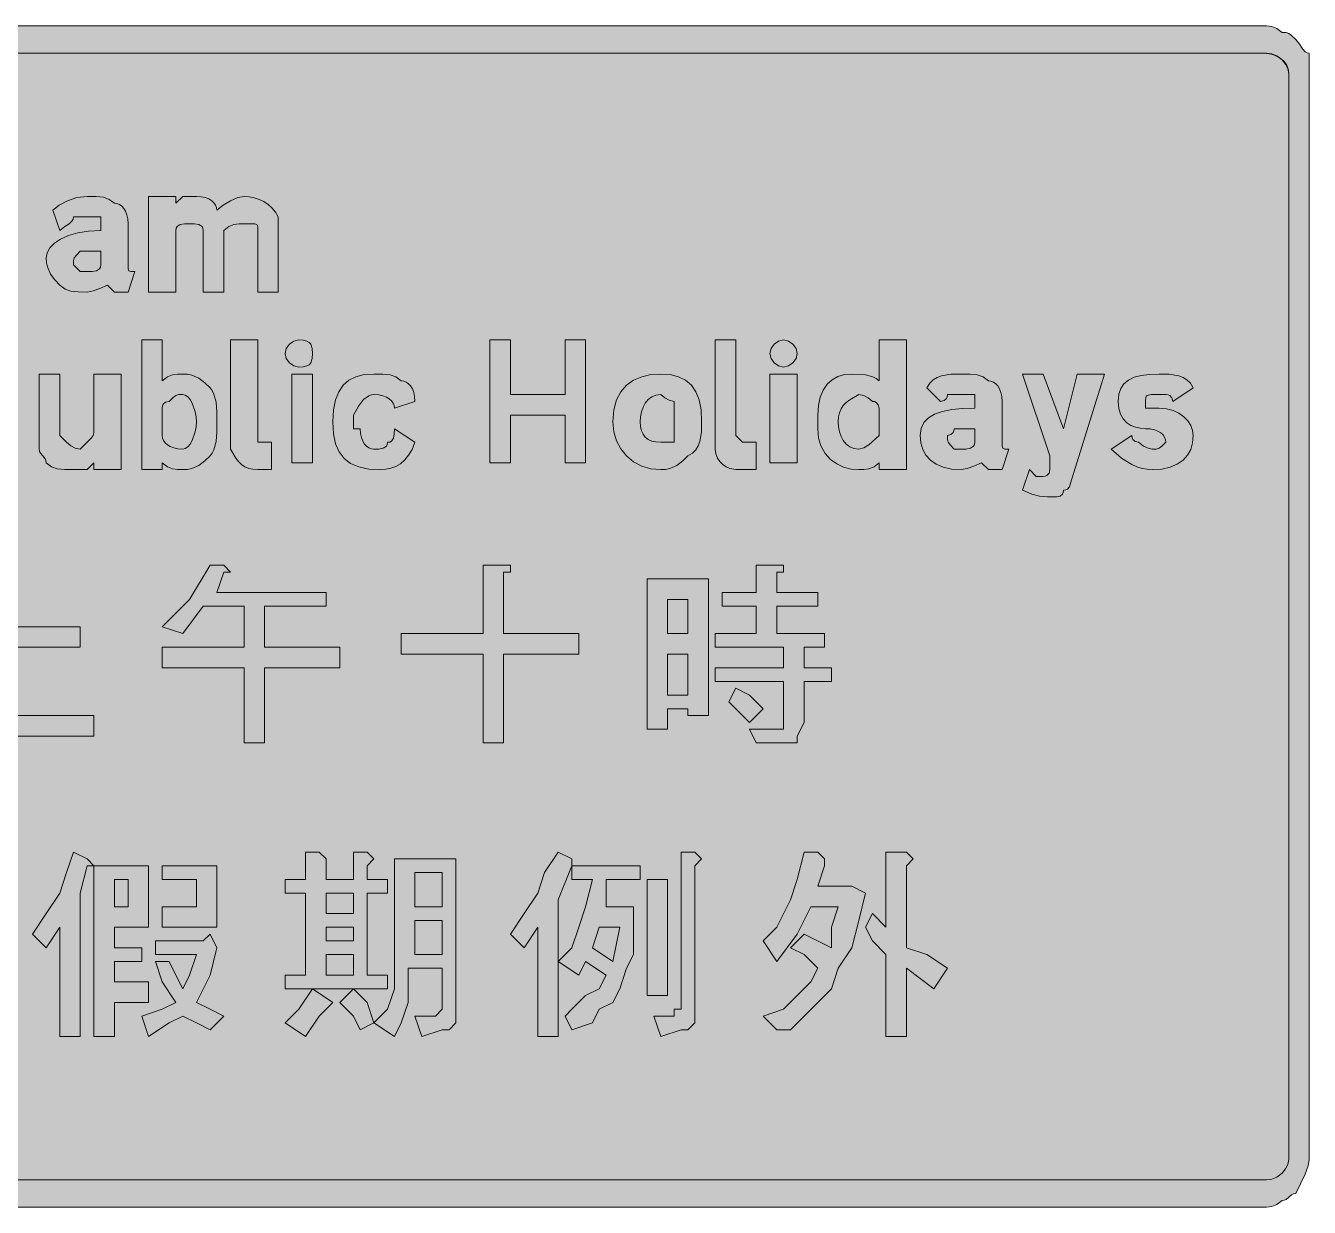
# Model space of a CAD drawing. Header units: metres. Extents: x 12 to 555, y 31 to 239.
# Drawn here: x 329.6 to 555.2, y 31 to 238.6 of the extents above; entities that cross this region are included whole.
import ezdxf

# ---------------------------------------------------------------- set-up
doc = ezdxf.new("R2010")
doc.units = ezdxf.units.M
doc.layers.add('FILL_BLACK_000000', color=7, linetype='Continuous', true_color=0x000000)
doc.layers.add('FILL_WHITE_FFFFFF', color=7, linetype='Continuous', true_color=0xffffff)

msp = doc.modelspace()

# ---------------------------------------------------------------- hatches: boundary and pattern name
at = {"layer": 'FILL_BLACK_000000', "true_color": 0x000000}
h = msp.add_hatch(color=7, dxfattribs=at)
h.dxf.hatch_style = 1
h.paths.add_polyline_path([(547.71, 238.54), (548.61, 238.41), (549.51, 238.05), (550.41, 237.36), (551.12, 237.34), (551.61, 237.21), (552.1, 236.85), (552.81, 236.16), (553.52, 235.28), (554.01, 234.51), (554.5, 233.97), (554.81, 233.81), (555.21, 233.76), (555.21, 230.16), (555.21, 39.36), (555, 38.25), (554.46, 36.81), (552.81, 33.36), (552.41, 33.31), (552.1, 33.17), (551.61, 32.76), (551.12, 32.35), (550.81, 32.21), (550.41, 32.16), (549.51, 31.47), (548.61, 31.11), (547.71, 30.98), (546.81, 30.96), (20.01, 30.96), (19.16, 31.01), (18.4, 31.17), (17.01, 31.71), (14.01, 33.36), (12.36, 36.81), (11.82, 38.25), (11.61, 39.36), (11.61, 230.16), (11.66, 231.01), (11.82, 231.77), (12.36, 233.16), (14.01, 236.16), (14.89, 236.85), (15.66, 237.21), (16.41, 237.36), (17.31, 238.05), (18.21, 238.41), (19.11, 238.54), (20.01, 238.56), (546.81, 238.56), (547.71, 238.54)])
h.paths.add_polyline_path([(18.43, 233.53), (17.82, 233.25), (17.31, 232.86), (16.92, 232.35), (16.63, 231.73), (16.47, 231), (16.41, 230.16), (16.41, 39.36), (16.41, 38.16), (16.56, 37.56), (16.92, 37.15), (17.21, 37.01), (17.61, 36.96), (17.66, 36.56), (17.82, 36.27), (18.36, 35.91), (19.13, 35.78), (20.01, 35.76), (546.81, 35.76), (547.71, 35.78), (548.61, 35.91), (549.51, 36.27), (550.41, 36.96), (551.01, 37.71), (551.42, 38.48), (551.61, 39.36), (551.61, 230.16), (551.42, 231.04), (551.01, 231.81), (550.41, 232.56), (549.51, 233.25), (548.61, 233.61), (547.71, 233.74), (546.81, 233.76), (20.01, 233.76), (19.17, 233.7), (18.43, 233.53)], flags=16)
h = msp.add_hatch(color=7, dxfattribs=at)
h.dxf.hatch_style = 1
h.paths.add_polyline_path([(345.21, 191.76), (344.01, 192.96), (342.66, 192.36), (341.48, 191.95), (340.41, 191.76), (338.82, 191.78), (337.56, 191.91), (336.53, 192.27), (335.61, 192.96), (334.73, 193.88), (333.96, 194.91), (333.42, 196.17), (333.26, 196.91), (333.21, 197.76), (333.38, 198.66), (333.87, 199.52), (334.67, 200.33), (335.76, 201.06), (337.14, 201.67), (338.78, 202.15), (340.67, 202.45), (342.81, 202.56), (342.81, 204.96), (340.41, 204.96), (338.01, 204.96), (337.96, 204.56), (337.8, 204.25), (337.26, 203.76), (336.49, 203.27), (335.61, 202.56), (334.41, 206.16), (335.52, 207.04), (336.96, 207.81), (338.63, 208.35), (340.41, 208.56), (342, 208.54), (343.26, 208.41), (344.29, 208.05), (345.21, 207.36), (345.66, 207.3), (346.09, 207.13), (346.5, 206.85), (346.86, 206.46), (347.17, 205.95), (347.4, 205.33), (347.56, 204.6), (347.61, 203.76), (347.61, 196.56), (347.63, 195.87), (347.76, 195.51), (348.12, 195.38), (348.81, 195.36), (347.61, 191.76), (345.21, 191.76)])
h.paths.add_polyline_path([(340.41, 195.36), (341.29, 195.38), (342.06, 195.51), (342.6, 195.87), (342.76, 196.16), (342.81, 196.56), (342.81, 198.96), (339.21, 198.96), (338.52, 198.25), (338.16, 197.76), (338.03, 197.27), (338.01, 196.56), (339.21, 195.36), (340.41, 195.36)], flags=16)
h = msp.add_hatch(color=7, dxfattribs=at)
h.dxf.hatch_style = 1
h.paths.add_polyline_path([(367.11, 203.74), (366.21, 203.61), (365.31, 203.25), (364.41, 202.56), (364.41, 191.76), (360.81, 191.76), (360.81, 202.56), (360.76, 202.96), (360.6, 203.25), (360.06, 203.61), (359.29, 203.74), (358.41, 203.76), (357.53, 203.74), (356.76, 203.61), (356.22, 203.25), (356.06, 202.96), (356.01, 202.56), (356.01, 191.76), (351.21, 191.76), (351.21, 208.56), (356.01, 208.56), (356.01, 207.36), (357.21, 208.56), (359.61, 208.56), (360.45, 208.51), (361.18, 208.35), (361.8, 208.12), (362.31, 207.81), (362.7, 207.45), (362.98, 207.04), (363.15, 206.61), (363.21, 206.16), (364.3, 207.04), (365.61, 207.81), (366.92, 208.35), (368.01, 208.56), (368.91, 208.5), (369.79, 208.33), (370.65, 208.05), (371.46, 207.66), (372.22, 207.15), (372.9, 206.53), (373.51, 205.8), (374.01, 204.96), (374.01, 203.76), (374.01, 191.76), (370.41, 191.76), (370.41, 202.56), (370.39, 203.25), (370.26, 203.61), (369.9, 203.74), (369.21, 203.76), (368.01, 203.76), (367.11, 203.74)])
h = msp.add_hatch(color=7, dxfattribs=at)
h.dxf.hatch_style = 1
h.paths.add_polyline_path([(355.41, 160.71), (354.51, 161.07), (353.61, 161.76), (353.61, 160.56), (350.01, 160.56), (350.01, 183.36), (353.61, 183.36), (353.61, 176.16), (354.51, 176.85), (355.41, 177.21), (356.31, 177.34), (357.21, 177.36), (358.06, 177.31), (358.8, 177.15), (360.06, 176.61), (361.09, 175.84), (362.01, 174.96), (362.41, 174.46), (362.7, 173.85), (363.06, 172.41), (363.19, 170.74), (363.21, 168.96), (363.19, 167.18), (363.06, 165.51), (362.7, 164.07), (362.41, 163.46), (362.01, 162.96), (361.09, 162.08), (360.06, 161.31), (358.8, 160.77), (358.06, 160.61), (357.21, 160.56), (356.31, 160.58), (355.41, 160.71)])
h.paths.add_polyline_path([(358.09, 164.57), (358.5, 165.05), (358.86, 165.66), (359.4, 167.2), (359.56, 168.06), (359.61, 168.96), (359.56, 169.86), (359.4, 170.72), (358.86, 172.26), (358.5, 172.87), (358.09, 173.35), (357.66, 173.65), (357.21, 173.76), (356.5, 173.74), (356.01, 173.61), (355.52, 173.25), (354.81, 172.56), (354.21, 172.41), (353.8, 172.05), (353.66, 171.76), (353.61, 171.36), (353.61, 166.56), (353.67, 166.11), (353.83, 165.68), (354.12, 165.27), (354.51, 164.91), (355.02, 164.6), (355.64, 164.37), (356.37, 164.21), (357.21, 164.16), (357.66, 164.27), (358.09, 164.57)], flags=16)
h = msp.add_hatch(color=7, dxfattribs=at)
h.dxf.hatch_style = 1
h.paths.add_polyline_path([(370.41, 166.56), (370.41, 165.36), (372.81, 165.36), (372.81, 161.76), (372.81, 160.56), (370.41, 160.56), (369.56, 160.62), (368.82, 160.78), (368.15, 161.07), (367.56, 161.46), (367.02, 161.97), (366.53, 162.58), (365.61, 164.16), (365.61, 183.36), (370.41, 183.36), (370.41, 166.56)])
h = msp.add_hatch(color=7, dxfattribs=at)
h.dxf.hatch_style = 1
h.paths.add_polyline_path([(379.97, 180.08), (379.71, 179.31), (379.42, 179), (379, 178.77), (378.4, 178.61), (377.61, 178.56), (376.73, 178.77), (375.96, 179.31), (375.42, 180.08), (375.21, 180.96), (375.42, 181.84), (375.96, 182.61), (376.73, 183.15), (377.61, 183.36), (378.4, 183.31), (379, 183.15), (379.42, 182.92), (379.71, 182.61), (379.97, 181.84), (380.01, 180.96), (379.97, 180.08)])
h = msp.add_hatch(color=7, dxfattribs=at)
h.dxf.hatch_style = 1
h.paths.add_polyline_path([(419.61, 173.76), (424.41, 173.76), (424.41, 183.36), (428.01, 183.36), (428.01, 161.76), (424.41, 161.76), (424.41, 170.16), (419.61, 170.16), (414.81, 170.16), (414.81, 161.76), (411.21, 161.76), (411.21, 183.36), (414.81, 183.36), (414.81, 173.76), (419.61, 173.76)])
h = msp.add_hatch(color=7, dxfattribs=at)
h.dxf.hatch_style = 1
h.paths.add_polyline_path([(454.41, 166.56), (455.61, 165.36), (458.01, 165.36), (458.01, 161.76), (458.01, 160.56), (456.81, 160.56), (454.41, 160.56), (453.34, 160.78), (452.74, 161.07), (452.16, 161.46), (451.63, 161.97), (451.2, 162.58), (450.92, 163.32), (450.81, 164.16), (450.81, 183.36), (454.41, 183.36), (454.41, 166.56)])
h = msp.add_hatch(color=7, dxfattribs=at)
h.dxf.hatch_style = 1
h.paths.add_polyline_path([(465, 180.08), (464.46, 179.31), (463.69, 178.77), (462.81, 178.56), (461.93, 178.77), (461.16, 179.31), (460.62, 180.08), (460.41, 180.96), (460.62, 181.84), (461.16, 182.61), (461.93, 183.15), (462.81, 183.36), (463.69, 183.15), (464.46, 182.61), (465, 181.84), (465.21, 180.96), (465, 180.08)])
h = msp.add_hatch(color=7, dxfattribs=at)
h.dxf.hatch_style = 1
h.paths.add_polyline_path([(484.41, 183.36), (484.41, 160.56), (479.61, 160.56), (479.61, 161.76), (478.71, 161.07), (477.81, 160.71), (476.91, 160.58), (476.01, 160.56), (474.67, 160.67), (473.37, 161.01), (472.15, 161.57), (471.06, 162.36), (470.14, 163.37), (469.43, 164.61), (468.97, 166.07), (468.81, 167.76), (468.81, 168.96), (468.81, 170.16), (468.92, 171.85), (469.24, 173.31), (469.76, 174.55), (470.46, 175.56), (471.33, 176.35), (472.35, 176.91), (473.52, 177.25), (474.81, 177.36), (477.21, 177.21), (478.52, 176.85), (479.11, 176.56), (479.61, 176.16), (479.61, 183.36), (484.41, 183.36)])
h.paths.add_polyline_path([(479.61, 171.36), (479.46, 171.96), (479.1, 172.37), (478.81, 172.51), (478.41, 172.56), (477.66, 173.16), (476.89, 173.57), (476.01, 173.76), (474.43, 172.84), (473.82, 172.35), (473.31, 171.81), (472.92, 171.22), (472.63, 170.55), (472.47, 169.81), (472.41, 168.96), (472.47, 168.06), (472.63, 167.2), (472.92, 166.39), (473.31, 165.66), (473.82, 165.05), (474.43, 164.57), (475.17, 164.27), (476.01, 164.16), (476.91, 164.37), (477.81, 164.91), (479.61, 166.56), (479.61, 170.16), (479.61, 171.36)], flags=16)
h = msp.add_hatch(color=7, dxfattribs=at)
h.dxf.hatch_style = 1
h.paths.add_polyline_path([(346.41, 177.36), (346.41, 160.56), (341.61, 160.56), (341.61, 161.76), (340.41, 160.56), (338.01, 160.56), (336.42, 160.58), (335.16, 160.71), (334.13, 161.07), (333.21, 161.76), (333.16, 162.16), (333.02, 162.47), (332.61, 162.96), (332.2, 163.45), (332.06, 163.76), (332.01, 164.16), (332.01, 165.36), (332.01, 177.36), (335.61, 177.36), (335.61, 166.56), (336.81, 165.36), (337.56, 164.76), (338.33, 164.35), (339.21, 164.16), (340.41, 165.36), (341.1, 166.07), (341.46, 166.56), (341.59, 167.05), (341.61, 167.76), (341.61, 177.36), (346.41, 177.36)])
h = msp.add_hatch(color=7, dxfattribs=at)
h.dxf.hatch_style = 1
h.paths.add_polyline_path([(376.41, 161.76), (376.41, 177.36), (380.01, 177.36), (380.01, 161.76), (376.41, 161.76)])
h = msp.add_hatch(color=7, dxfattribs=at)
h.dxf.hatch_style = 1
h.paths.add_polyline_path([(392.4, 177.34), (393.66, 177.21), (394.69, 176.85), (395.61, 176.16), (396.06, 176.1), (396.49, 175.93), (396.9, 175.65), (397.26, 175.26), (397.57, 174.75), (397.8, 174.13), (397.96, 173.4), (398.01, 172.56), (394.41, 171.36), (394.35, 171.81), (394.18, 172.24), (393.9, 172.65), (393.51, 173.01), (393, 173.32), (392.38, 173.55), (391.65, 173.71), (390.81, 173.76), (390.36, 173.7), (389.91, 173.53), (389.01, 172.86), (388.11, 171.73), (387.21, 170.16), (387.21, 168.96), (387.21, 167.76), (388.41, 167.76), (388.46, 166.92), (388.62, 166.18), (388.85, 165.57), (389.16, 165.06), (389.52, 164.67), (389.93, 164.38), (390.36, 164.22), (390.81, 164.16), (391.69, 164.18), (392.46, 164.31), (393, 164.67), (393.16, 164.96), (393.21, 165.36), (393.61, 165.41), (393.9, 165.57), (394.26, 166.11), (394.39, 166.88), (394.41, 167.76), (398.01, 165.36), (397.51, 164.12), (396.9, 163.09), (396.22, 162.26), (395.46, 161.61), (394.65, 161.13), (393.79, 160.8), (392.91, 160.62), (392.01, 160.56), (389.93, 160.67), (388.17, 161.03), (386.72, 161.64), (385.56, 162.51), (384.69, 163.67), (384.08, 165.12), (383.72, 166.88), (383.61, 168.96), (383.72, 171.04), (384.06, 172.8), (384.62, 174.25), (385.41, 175.41), (386.42, 176.28), (387.66, 176.89), (389.12, 177.25), (390.81, 177.36), (392.4, 177.34)])
h = msp.add_hatch(color=7, dxfattribs=at)
h.dxf.hatch_style = 1
h.paths.add_polyline_path([(448.11, 165.51), (447.82, 164.75), (447.4, 164.07), (446.8, 163.46), (446.01, 162.96), (445.09, 162.08), (444.06, 161.31), (442.8, 160.77), (442.06, 160.61), (441.21, 160.56), (439.47, 160.72), (437.87, 161.2), (436.44, 161.95), (435.21, 162.96), (434.2, 164.19), (433.45, 165.62), (432.97, 167.22), (432.81, 168.96), (432.97, 171.04), (433.45, 172.8), (434.2, 174.25), (435.21, 175.41), (436.44, 176.28), (437.87, 176.89), (439.47, 177.25), (441.21, 177.36), (442.9, 177.25), (444.36, 176.89), (445.6, 176.28), (446.61, 175.41), (447.4, 174.25), (447.96, 172.8), (448.3, 171.04), (448.41, 168.96), (448.37, 167.18), (448.11, 165.51)])
h.paths.add_polyline_path([(442.73, 172.75), (441.96, 173.16), (441.21, 173.76), (440.37, 173.65), (439.63, 173.35), (439.02, 172.87), (438.51, 172.26), (438.12, 171.53), (437.83, 170.72), (437.67, 169.86), (437.61, 168.96), (437.67, 168.12), (437.83, 167.38), (438.12, 166.77), (438.51, 166.26), (439.02, 165.87), (439.63, 165.58), (440.37, 165.42), (441.21, 165.36), (443.61, 165.36), (443.61, 168.96), (443.61, 172.56), (442.73, 172.75)], flags=16)
h = msp.add_hatch(color=7, dxfattribs=at)
h.dxf.hatch_style = 1
h.paths.add_polyline_path([(460.41, 161.76), (460.41, 177.36), (465.21, 177.36), (465.21, 161.76), (460.41, 161.76)])
h = msp.add_hatch(color=7, dxfattribs=at)
h.dxf.hatch_style = 1
h.paths.add_polyline_path([(498.81, 160.56), (497.61, 161.76), (496.26, 161.16), (495.08, 160.75), (494.01, 160.56), (492.32, 160.67), (490.86, 160.99), (489.62, 161.51), (488.61, 162.21), (487.82, 163.08), (487.26, 164.1), (486.92, 165.27), (486.81, 166.56), (486.98, 167.8), (487.47, 168.83), (488.27, 169.66), (489.36, 170.31), (490.74, 170.79), (492.38, 171.12), (494.27, 171.3), (496.41, 171.36), (496.41, 172.56), (496.41, 173.76), (495.21, 173.76), (491.61, 173.76), (491.56, 173.36), (491.42, 173.07), (491.01, 172.71), (490.41, 172.56), (488.01, 174.96), (488.51, 175.75), (489.12, 176.35), (489.8, 176.77), (490.56, 177.06), (492.23, 177.32), (494.01, 177.36), (495.6, 177.34), (496.86, 177.21), (497.89, 176.85), (498.81, 176.16), (499.26, 176.1), (499.69, 175.93), (500.1, 175.65), (500.46, 175.26), (500.77, 174.75), (501, 174.13), (501.16, 173.4), (501.21, 172.56), (501.21, 165.36), (501.23, 164.67), (501.36, 164.31), (501.72, 164.18), (502.41, 164.16), (501.21, 160.56), (498.81, 160.56)])
h.paths.add_polyline_path([(491.76, 165.36), (492.12, 164.87), (492.81, 164.16), (494.01, 164.16), (494.89, 164.18), (495.66, 164.31), (496.2, 164.67), (496.36, 164.96), (496.41, 165.36), (496.41, 167.76), (492.81, 167.76), (492.76, 167.36), (492.62, 167.07), (492.21, 166.71), (491.61, 166.56), (491.63, 165.85), (491.76, 165.36)], flags=16)
h = msp.add_hatch(color=7, dxfattribs=at)
h.dxf.hatch_style = 1
h.paths.add_polyline_path([(513.21, 158.16), (513.06, 157.56), (512.7, 157.15), (512.41, 157.01), (512.01, 156.96), (511.96, 156.56), (511.82, 156.27), (511.41, 155.91), (510.81, 155.76), (509.2, 155.78), (507.81, 155.91), (506.42, 156.27), (504.81, 156.96), (506.01, 160.56), (507.21, 159.36), (508.41, 159.36), (508.81, 159.41), (509.1, 159.55), (509.46, 159.96), (509.61, 160.56), (509.61, 161.76), (509.61, 162.96), (504.81, 177.36), (508.41, 177.36), (512.01, 167.76), (514.41, 177.36), (519.21, 177.36), (513.21, 158.16)])
h = msp.add_hatch(color=7, dxfattribs=at)
h.dxf.hatch_style = 1
h.paths.add_polyline_path([(534.7, 165.27), (534.36, 164.1), (533.8, 163.08), (533.01, 162.21), (532, 161.51), (530.76, 160.99), (529.3, 160.67), (527.61, 160.56), (526.71, 160.62), (525.81, 160.78), (524.91, 161.07), (524.01, 161.46), (522.21, 162.58), (520.41, 164.16), (524.01, 166.56), (524.06, 166.16), (524.2, 165.87), (524.61, 165.51), (525.21, 165.36), (526.09, 164.67), (526.86, 164.31), (527.61, 164.16), (528.32, 164.18), (528.81, 164.31), (529.3, 164.67), (530.01, 165.36), (529.95, 165.81), (529.78, 166.24), (529.5, 166.65), (529.11, 167.01), (528.6, 167.32), (527.98, 167.55), (527.25, 167.71), (526.41, 167.76), (525.51, 167.82), (524.65, 168), (523.84, 168.33), (523.11, 168.81), (522.5, 169.46), (522.02, 170.29), (521.72, 171.32), (521.61, 172.56), (521.72, 173.8), (522.06, 174.83), (522.62, 175.66), (523.41, 176.31), (524.42, 176.79), (525.66, 177.12), (527.12, 177.3), (528.81, 177.36), (530.59, 177.32), (532.26, 177.06), (533.02, 176.77), (533.7, 176.35), (534.31, 175.75), (534.81, 174.96), (531.21, 172.56), (531.06, 173.16), (530.7, 173.57), (530.41, 173.71), (530.01, 173.76), (528.81, 173.76), (527.42, 173.74), (526.71, 173.61), (526.54, 173.47), (526.45, 173.25), (526.41, 172.56), (526.41, 171.36), (528.81, 171.36), (530.1, 171.25), (531.27, 170.95), (532.29, 170.47), (533.16, 169.86), (533.86, 169.13), (534.38, 168.32), (534.7, 167.46), (534.81, 166.56), (534.7, 165.27)])
h = msp.add_hatch(color=7, dxfattribs=at)
h.dxf.hatch_style = 1
h.paths.add_polyline_path([(327.21, 143.76), (327.21, 142.56), (326.01, 142.56), (326.01, 132.96), (339.21, 132.96), (339.21, 129.36), (326.01, 129.36), (326.01, 117.36), (341.61, 117.36), (341.61, 113.76), (310.41, 113.76), (310.41, 117.36), (322.41, 117.36), (322.41, 143.76), (326.01, 143.76), (327.21, 143.76)])
h = msp.add_hatch(color=7, dxfattribs=at)
h.dxf.hatch_style = 1
h.paths.add_polyline_path([(358.41, 137.76), (362.01, 143.76), (364.41, 143.76), (365.61, 142.56), (364.41, 142.56), (363.21, 138.96), (382.41, 138.96), (382.41, 136.56), (371.61, 136.56), (371.61, 129.36), (384.81, 129.36), (384.81, 125.76), (371.61, 125.76), (371.61, 112.56), (368.01, 112.56), (368.01, 125.76), (353.61, 125.76), (353.61, 129.36), (368.01, 129.36), (368.01, 136.56), (360.81, 136.56), (357.21, 131.76), (353.61, 132.96), (358.41, 137.76)])
h = msp.add_hatch(color=7, dxfattribs=at)
h.dxf.hatch_style = 1
h.paths.add_polyline_path([(413.61, 143.76), (414.81, 143.76), (414.81, 142.56), (413.61, 142.56), (413.61, 131.76), (426.81, 131.76), (426.81, 128.16), (413.61, 128.16), (413.61, 112.56), (410.01, 112.56), (410.01, 128.16), (395.61, 128.16), (395.61, 131.76), (410.01, 131.76), (410.01, 143.76), (412.41, 143.76), (413.61, 143.76)])
h = msp.add_hatch(color=7, dxfattribs=at)
h.dxf.hatch_style = 1
h.paths.add_polyline_path([(458.01, 136.56), (452.01, 136.56), (452.01, 138.96), (458.01, 138.96), (458.01, 143.76), (461.61, 143.76), (462.81, 143.76), (462.81, 142.56), (461.61, 142.56), (461.61, 138.96), (468.81, 138.96), (468.81, 136.56), (461.61, 136.56), (461.61, 131.76), (470.01, 131.76), (470.01, 129.36), (466.41, 129.36), (466.41, 125.76), (471.21, 125.76), (471.21, 123.36), (466.41, 123.36), (466.41, 116.16), (465.21, 113.76), (465.21, 112.56), (462.81, 112.56), (461.61, 112.56), (458.01, 112.56), (456.81, 114.96), (460.41, 114.96), (461.61, 114.96), (462.81, 114.96), (462.81, 116.16), (462.81, 117.36), (462.81, 123.36), (450.81, 123.36), (450.81, 125.76), (462.81, 125.76), (462.81, 129.36), (450.81, 129.36), (450.81, 131.76), (458.01, 131.76), (458.01, 136.56)])
h = msp.add_hatch(color=7, dxfattribs=at)
h.dxf.hatch_style = 1
h.paths.add_polyline_path([(446.01, 117.36), (446.01, 118.56), (442.41, 118.56), (442.41, 114.96), (438.81, 114.96), (438.81, 117.36), (438.81, 141.36), (449.61, 141.36), (449.61, 117.36), (446.01, 117.36)])
h.paths.add_polyline_path([(442.41, 137.76), (442.41, 131.76), (446.01, 131.76), (446.01, 137.76), (442.41, 137.76)], flags=16)
h.paths.add_polyline_path([(446.01, 128.16), (442.41, 128.16), (442.41, 120.96), (446.01, 120.96), (446.01, 128.16)], flags=16)
h = msp.add_hatch(color=7, dxfattribs=at)
h.dxf.hatch_style = 1
h.paths.add_polyline_path([(456.81, 120.96), (459.21, 118.56), (456.81, 116.16), (454.41, 118.56), (453.21, 119.76), (454.41, 122.16), (456.81, 120.96)])
h = msp.add_hatch(color=7, dxfattribs=at)
h.dxf.hatch_style = 1
h.paths.add_polyline_path([(341.61, 90.96), (340.41, 90.96), (339.21, 86.16), (339.21, 60.96), (335.61, 60.96), (335.61, 80.16), (333.21, 76.56), (330.81, 78.96), (333.21, 82.56), (335.61, 86.16), (336.81, 89.76), (338.01, 93.36), (340.41, 92.16), (341.61, 90.96)])
h = msp.add_hatch(color=7, dxfattribs=at)
h.dxf.hatch_style = 1
h.paths.add_polyline_path([(382.41, 92.16), (382.41, 88.56), (387.21, 88.56), (387.21, 93.36), (389.61, 93.36), (390.81, 92.16), (389.61, 90.96), (389.61, 88.56), (393.21, 88.56), (393.21, 86.16), (389.61, 86.16), (389.61, 71.76), (393.21, 71.76), (393.21, 69.36), (375.21, 69.36), (375.21, 71.76), (378.81, 71.76), (378.81, 86.16), (375.21, 86.16), (375.21, 88.56), (378.81, 88.56), (378.81, 93.36), (381.21, 93.36), (382.41, 92.16)])
h.paths.add_polyline_path([(382.41, 77.76), (387.21, 77.76), (387.21, 80.16), (382.41, 80.16), (382.41, 77.76)], flags=16)
h.paths.add_polyline_path([(382.41, 75.36), (382.41, 71.76), (387.21, 71.76), (387.21, 75.36), (382.41, 75.36)], flags=16)
h.paths.add_polyline_path([(387.21, 86.16), (382.41, 86.16), (382.41, 82.56), (387.21, 82.56), (387.21, 86.16)], flags=16)
h = msp.add_hatch(color=7, dxfattribs=at)
h.dxf.hatch_style = 1
h.paths.add_polyline_path([(419.61, 80.16), (417.21, 76.56), (414.81, 78.96), (417.21, 82.56), (419.61, 86.16), (420.81, 89.76), (423.21, 93.36), (425.61, 92.16), (425.61, 90.96), (423.21, 84.96), (423.21, 74.16), (423.21, 60.96), (419.61, 60.96), (419.61, 80.16)])
h = msp.add_hatch(color=7, dxfattribs=at)
h.dxf.hatch_style = 1
h.paths.add_polyline_path([(447.21, 93.36), (448.41, 92.16), (447.21, 90.96), (447.21, 65.76), (447.21, 64.56), (447.21, 63.36), (446.01, 62.16), (444.81, 62.16), (441.21, 60.96), (440.01, 64.56), (442.41, 64.56), (443.61, 64.56), (443.61, 65.76), (444.81, 65.76), (444.81, 66.96), (444.81, 93.36), (447.21, 93.36)])
h = msp.add_hatch(color=7, dxfattribs=at)
h.dxf.hatch_style = 1
h.paths.add_polyline_path([(468.81, 87.36), (473.61, 87.36), (474.81, 87.36), (477.21, 86.16), (476.01, 81.36), (474.81, 76.56), (472.41, 72.96), (471.21, 69.36), (468.81, 66.96), (466.41, 64.56), (464.01, 62.16), (461.61, 62.16), (459.21, 64.56), (462.81, 65.76), (465.21, 68.16), (467.61, 70.56), (468.81, 72.96), (466.41, 75.36), (464.01, 76.56), (466.41, 78.96), (471.21, 76.56), (471.21, 80.16), (472.41, 83.76), (467.61, 83.76), (465.21, 78.96), (461.61, 74.16), (459.21, 77.76), (461.61, 80.16), (464.01, 84.96), (465.21, 88.56), (466.41, 93.36), (468.81, 93.36), (470.01, 92.16), (470.01, 90.96), (468.81, 87.36)])
h = msp.add_hatch(color=7, dxfattribs=at)
h.dxf.hatch_style = 1
h.paths.add_polyline_path([(484.41, 93.36), (485.61, 92.16), (484.41, 90.96), (484.41, 76.56), (488.01, 75.36), (491.61, 72.96), (489.21, 69.36), (484.41, 72.96), (484.41, 60.96), (480.81, 60.96), (480.81, 75.36), (478.41, 77.76), (477.21, 80.16), (478.41, 82.56), (480.81, 80.16), (480.81, 93.36), (483.21, 93.36), (484.41, 93.36)])
h = msp.add_hatch(color=7, dxfattribs=at)
h.dxf.hatch_style = 1
h.paths.add_polyline_path([(351.21, 80.16), (345.21, 80.16), (345.21, 76.56), (350.01, 76.56), (350.01, 74.16), (345.21, 74.16), (345.21, 70.56), (351.21, 70.56), (351.21, 66.96), (345.21, 66.96), (345.21, 60.96), (341.61, 60.96), (341.61, 90.96), (351.21, 90.96), (351.21, 80.16)])
h.paths.add_polyline_path([(347.61, 88.56), (345.21, 88.56), (345.21, 83.76), (347.61, 83.76), (347.61, 88.56)], flags=16)
h = msp.add_hatch(color=7, dxfattribs=at)
h.dxf.hatch_style = 1
h.paths.add_polyline_path([(363.21, 90.96), (363.21, 80.16), (353.61, 80.16), (353.61, 83.76), (359.61, 83.76), (359.61, 88.56), (353.61, 88.56), (353.61, 90.96), (363.21, 90.96)])
h = msp.add_hatch(color=7, dxfattribs=at)
h.dxf.hatch_style = 1
h.paths.add_polyline_path([(405.21, 64.56), (405.21, 63.36), (404.01, 62.16), (402.81, 62.16), (399.21, 60.96), (398.01, 64.56), (400.41, 64.56), (401.61, 64.56), (402.81, 65.76), (402.81, 72.96), (396.81, 72.96), (396.81, 69.36), (396.81, 66.96), (395.61, 63.36), (394.41, 60.96), (390.81, 63.36), (393.21, 65.76), (394.41, 69.36), (394.41, 72.96), (394.41, 78.96), (394.41, 92.16), (405.21, 92.16), (405.21, 65.76), (405.21, 64.56)])
h.paths.add_polyline_path([(398.01, 81.36), (398.01, 75.36), (402.81, 75.36), (402.81, 81.36), (398.01, 81.36)], flags=16)
h.paths.add_polyline_path([(402.81, 89.76), (398.01, 89.76), (398.01, 83.76), (402.81, 83.76), (402.81, 89.76)], flags=16)
h = msp.add_hatch(color=7, dxfattribs=at)
h.dxf.hatch_style = 1
h.paths.add_polyline_path([(436.41, 83.76), (436.41, 78.96), (436.41, 75.36), (435.21, 72.96), (434.01, 69.36), (432.81, 66.96), (430.41, 65.76), (429.21, 63.36), (425.61, 62.16), (424.41, 64.56), (425.61, 65.76), (428.01, 68.16), (430.41, 69.36), (431.61, 71.76), (428.01, 74.16), (426.81, 71.76), (423.21, 74.16), (425.61, 76.56), (426.81, 80.16), (428.01, 83.76), (429.21, 88.56), (425.61, 88.56), (425.61, 90.96), (437.61, 90.96), (437.61, 88.56), (431.61, 88.56), (431.61, 83.76), (436.41, 83.76)])
h.paths.add_polyline_path([(432.81, 74.16), (434.01, 80.16), (430.41, 80.16), (429.21, 76.56), (432.81, 74.16)], flags=16)
h = msp.add_hatch(color=7, dxfattribs=at)
h.dxf.hatch_style = 1
h.paths.add_polyline_path([(441.21, 88.56), (442.41, 88.56), (442.41, 87.36), (442.41, 68.16), (438.81, 68.16), (438.81, 88.56), (441.21, 88.56)])
h = msp.add_hatch(color=7, dxfattribs=at)
h.dxf.hatch_style = 1
h.paths.add_polyline_path([(360.81, 77.76), (362.01, 78.96), (363.21, 76.56), (362.01, 71.76), (359.61, 66.96), (362.01, 65.76), (364.41, 64.56), (362.01, 62.16), (359.61, 63.36), (357.21, 64.56), (354.81, 63.36), (351.21, 60.96), (350.01, 64.56), (353.61, 65.76), (356.01, 66.96), (353.61, 70.56), (352.41, 74.16), (354.81, 74.16), (356.01, 71.76), (357.21, 69.36), (358.41, 71.76), (359.61, 75.36), (352.41, 75.36), (352.41, 77.76), (360.81, 77.76)])
h = msp.add_hatch(color=7, dxfattribs=at)
h.dxf.hatch_style = 1
h.paths.add_polyline_path([(377.61, 65.76), (380.01, 69.36), (383.61, 66.96), (381.21, 64.56), (378.81, 60.96), (375.21, 63.36), (377.61, 65.76)])
h = msp.add_hatch(color=7, dxfattribs=at)
h.dxf.hatch_style = 1
h.paths.add_polyline_path([(389.61, 66.96), (390.81, 63.36), (388.41, 62.16), (387.21, 64.56), (384.81, 66.96), (387.21, 69.36), (389.61, 66.96)])
at = {"layer": 'FILL_WHITE_FFFFFF', "true_color": 0xffffff}
h = msp.add_hatch(color=7, dxfattribs=at)
h.dxf.hatch_style = 1
h.paths.add_polyline_path([(551.61, 39.36), (551.42, 38.48), (551.01, 37.71), (550.41, 36.96), (549.51, 36.27), (548.61, 35.91), (547.71, 35.78), (546.81, 35.76), (20.01, 35.76), (19.13, 35.78), (18.36, 35.91), (17.82, 36.27), (17.66, 36.56), (17.61, 36.96), (17.21, 37.01), (16.92, 37.17), (16.56, 37.71), (16.43, 38.48), (16.41, 39.36), (16.41, 230.16), (16.41, 231.36), (16.43, 232.05), (16.56, 232.41), (16.92, 232.54), (17.61, 232.56), (17.63, 233.25), (17.76, 233.61), (18.12, 233.74), (18.81, 233.76), (20.01, 233.76), (546.81, 233.76), (547.71, 233.7), (548.57, 233.53), (549.38, 233.25), (550.11, 232.86), (550.72, 232.35), (551.2, 231.73), (551.5, 231), (551.61, 230.16), (551.61, 39.36)])

# ---------------------------------------------------------------- linework, layer by layer
at = {"layer": 'FILL_BLACK_000000', "lineweight": 0, "true_color": 0x000000}
for points in [[(20.01, 238.56), (546.81, 238.56), (547.71, 238.54), (548.61, 238.41), (549.51, 238.05), (550.41, 237.36), (551.12, 237.34), (551.61, 237.21), (552.1, 236.85), (552.81, 236.16), (553.52, 235.28), (554.01, 234.51), (554.5, 233.97), (554.81, 233.81), (555.21, 233.76), (555.21, 230.16), (555.21, 39.36), (555, 38.25), (554.46, 36.81), (552.81, 33.36), (552.41, 33.31), (552.1, 33.17), (551.61, 32.76), (551.12, 32.35), (550.81, 32.21), (550.41, 32.16), (549.51, 31.47), (548.61, 31.11), (547.71, 30.98), (546.81, 30.96), (20.01, 30.96)], [(20.01, 35.76), (546.81, 35.76), (547.71, 35.78), (548.61, 35.91), (549.51, 36.27), (550.41, 36.96), (551.01, 37.71), (551.42, 38.48), (551.61, 39.36), (551.61, 230.16), (551.42, 231.04), (551.01, 231.81), (550.41, 232.56), (549.51, 233.25), (548.61, 233.61), (547.71, 233.74), (546.81, 233.76), (20.01, 233.76)]]:
    msp.add_lwpolyline(points, dxfattribs=at)
for points in [[(345.21, 191.76), (344.01, 192.96), (342.66, 192.36), (341.48, 191.95), (340.41, 191.76), (338.82, 191.78), (337.56, 191.91), (336.53, 192.27), (335.61, 192.96), (334.73, 193.88), (333.96, 194.91), (333.42, 196.17), (333.26, 196.91), (333.21, 197.76), (333.38, 198.66), (333.87, 199.52), (334.67, 200.33), (335.76, 201.06), (337.14, 201.67), (338.78, 202.15), (340.67, 202.45), (342.81, 202.56), (342.81, 204.96), (340.41, 204.96), (338.01, 204.96), (337.96, 204.56), (337.8, 204.25), (337.26, 203.76), (336.49, 203.27), (335.61, 202.56), (334.41, 206.16), (335.52, 207.04), (336.96, 207.81), (338.63, 208.35), (340.41, 208.56), (342, 208.54), (343.26, 208.41), (344.29, 208.05), (345.21, 207.36), (345.66, 207.3), (346.09, 207.13), (346.5, 206.85), (346.86, 206.46), (347.17, 205.95), (347.4, 205.33), (347.56, 204.6), (347.61, 203.76), (347.61, 196.56), (347.63, 195.87), (347.76, 195.51), (348.12, 195.38), (348.81, 195.36), (347.61, 191.76)], [(367.11, 203.74), (366.21, 203.61), (365.31, 203.25), (364.41, 202.56), (364.41, 191.76), (360.81, 191.76), (360.81, 202.56), (360.76, 202.96), (360.6, 203.25), (360.06, 203.61), (359.29, 203.74), (358.41, 203.76), (357.53, 203.74), (356.76, 203.61), (356.22, 203.25), (356.06, 202.96), (356.01, 202.56), (356.01, 191.76), (351.21, 191.76), (351.21, 208.56), (356.01, 208.56), (356.01, 207.36), (357.21, 208.56), (359.61, 208.56), (360.45, 208.51), (361.18, 208.35), (361.8, 208.12), (362.31, 207.81), (362.7, 207.45), (362.98, 207.04), (363.15, 206.61), (363.21, 206.16), (364.3, 207.04), (365.61, 207.81), (366.92, 208.35), (368.01, 208.56), (368.91, 208.5), (369.79, 208.33), (370.65, 208.05), (371.46, 207.66), (372.22, 207.15), (372.9, 206.53), (373.51, 205.8), (374.01, 204.96), (374.01, 203.76), (374.01, 191.76), (370.41, 191.76), (370.41, 202.56), (370.39, 203.25), (370.26, 203.61), (369.9, 203.74), (369.21, 203.76), (368.01, 203.76)], [(340.41, 195.36), (341.29, 195.38), (342.06, 195.51), (342.6, 195.87), (342.76, 196.16), (342.81, 196.56), (342.81, 198.96), (339.21, 198.96), (338.52, 198.25), (338.16, 197.76), (338.03, 197.27), (338.01, 196.56), (339.21, 195.36)], [(355.41, 160.71), (354.51, 161.07), (353.61, 161.76), (353.61, 160.56), (350.01, 160.56), (350.01, 183.36), (353.61, 183.36), (353.61, 176.16), (354.51, 176.85), (355.41, 177.21), (356.31, 177.34), (357.21, 177.36), (358.06, 177.31), (358.8, 177.15), (360.06, 176.61), (361.09, 175.84), (362.01, 174.96), (362.41, 174.46), (362.7, 173.85), (363.06, 172.41), (363.19, 170.74), (363.21, 168.96), (363.19, 167.18), (363.06, 165.51), (362.7, 164.07), (362.41, 163.46), (362.01, 162.96), (361.09, 162.08), (360.06, 161.31), (358.8, 160.77), (358.06, 160.61), (357.21, 160.56), (356.31, 160.58)], [(370.41, 166.56), (370.41, 165.36), (372.81, 165.36), (372.81, 161.76), (372.81, 160.56), (370.41, 160.56), (369.56, 160.62), (368.82, 160.78), (368.15, 161.07), (367.56, 161.46), (367.02, 161.97), (366.53, 162.58), (365.61, 164.16), (365.61, 183.36), (370.41, 183.36)], [(379.97, 180.08), (379.71, 179.31), (379.42, 179), (379, 178.77), (378.4, 178.61), (377.61, 178.56), (376.73, 178.77), (375.96, 179.31), (375.42, 180.08), (375.21, 180.96), (375.42, 181.84), (375.96, 182.61), (376.73, 183.15), (377.61, 183.36), (378.4, 183.31), (379, 183.15), (379.42, 182.92), (379.71, 182.61), (379.97, 181.84), (380.01, 180.96)], [(419.61, 173.76), (424.41, 173.76), (424.41, 183.36), (428.01, 183.36), (428.01, 161.76), (424.41, 161.76), (424.41, 170.16), (419.61, 170.16), (414.81, 170.16), (414.81, 161.76), (411.21, 161.76), (411.21, 183.36), (414.81, 183.36), (414.81, 173.76)], [(454.41, 166.56), (455.61, 165.36), (458.01, 165.36), (458.01, 161.76), (458.01, 160.56), (456.81, 160.56), (454.41, 160.56), (453.34, 160.78), (452.74, 161.07), (452.16, 161.46), (451.63, 161.97), (451.2, 162.58), (450.92, 163.32), (450.81, 164.16), (450.81, 183.36), (454.41, 183.36)], [(465, 180.08), (464.46, 179.31), (463.69, 178.77), (462.81, 178.56), (461.93, 178.77), (461.16, 179.31), (460.62, 180.08), (460.41, 180.96), (460.62, 181.84), (461.16, 182.61), (461.93, 183.15), (462.81, 183.36), (463.69, 183.15), (464.46, 182.61), (465, 181.84), (465.21, 180.96)], [(484.41, 183.36), (484.41, 160.56), (479.61, 160.56), (479.61, 161.76), (478.71, 161.07), (477.81, 160.71), (476.91, 160.58), (476.01, 160.56), (474.67, 160.67), (473.37, 161.01), (472.15, 161.57), (471.06, 162.36), (470.14, 163.37), (469.43, 164.61), (468.97, 166.07), (468.81, 167.76), (468.81, 168.96), (468.81, 170.16), (468.92, 171.85), (469.24, 173.31), (469.76, 174.55), (470.46, 175.56), (471.33, 176.35), (472.35, 176.91), (473.52, 177.25), (474.81, 177.36), (477.21, 177.21), (478.52, 176.85), (479.11, 176.56), (479.61, 176.16), (479.61, 183.36)], [(346.41, 177.36), (346.41, 160.56), (341.61, 160.56), (341.61, 161.76), (340.41, 160.56), (338.01, 160.56), (336.42, 160.58), (335.16, 160.71), (334.13, 161.07), (333.21, 161.76), (333.16, 162.16), (333.02, 162.47), (332.61, 162.96), (332.2, 163.45), (332.06, 163.76), (332.01, 164.16), (332.01, 165.36), (332.01, 177.36), (335.61, 177.36), (335.61, 166.56), (336.81, 165.36), (337.56, 164.76), (338.33, 164.35), (339.21, 164.16), (340.41, 165.36), (341.1, 166.07), (341.46, 166.56), (341.59, 167.05), (341.61, 167.76), (341.61, 177.36)], [(376.41, 161.76), (376.41, 177.36), (380.01, 177.36), (380.01, 161.76)], [(392.4, 177.34), (393.66, 177.21), (394.69, 176.85), (395.61, 176.16), (396.06, 176.1), (396.49, 175.93), (396.9, 175.65), (397.26, 175.26), (397.57, 174.75), (397.8, 174.13), (397.96, 173.4), (398.01, 172.56), (394.41, 171.36), (394.35, 171.81), (394.18, 172.24), (393.9, 172.65), (393.51, 173.01), (393, 173.32), (392.38, 173.55), (391.65, 173.71), (390.81, 173.76), (390.36, 173.7), (389.91, 173.53), (389.01, 172.86), (388.11, 171.73), (387.21, 170.16), (387.21, 168.96), (387.21, 167.76), (388.41, 167.76), (388.46, 166.92), (388.62, 166.18), (388.85, 165.57), (389.16, 165.06), (389.52, 164.67), (389.93, 164.38), (390.36, 164.22), (390.81, 164.16), (391.69, 164.18), (392.46, 164.31), (393, 164.67), (393.16, 164.96), (393.21, 165.36), (393.61, 165.41), (393.9, 165.57), (394.26, 166.11), (394.39, 166.88), (394.41, 167.76), (398.01, 165.36), (397.51, 164.12), (396.9, 163.09), (396.22, 162.26), (395.46, 161.61), (394.65, 161.13), (393.79, 160.8), (392.91, 160.62), (392.01, 160.56), (389.93, 160.67), (388.17, 161.03), (386.72, 161.64), (385.56, 162.51), (384.69, 163.67), (384.08, 165.12), (383.72, 166.88), (383.61, 168.96), (383.72, 171.04), (384.06, 172.8), (384.62, 174.25), (385.41, 175.41), (386.42, 176.28), (387.66, 176.89), (389.12, 177.25), (390.81, 177.36)], [(448.11, 165.51), (447.82, 164.75), (447.4, 164.07), (446.8, 163.46), (446.01, 162.96), (445.09, 162.08), (444.06, 161.31), (442.8, 160.77), (442.06, 160.61), (441.21, 160.56), (439.47, 160.72), (437.87, 161.2), (436.44, 161.95), (435.21, 162.96), (434.2, 164.19), (433.45, 165.62), (432.97, 167.22), (432.81, 168.96), (432.97, 171.04), (433.45, 172.8), (434.2, 174.25), (435.21, 175.41), (436.44, 176.28), (437.87, 176.89), (439.47, 177.25), (441.21, 177.36), (442.9, 177.25), (444.36, 176.89), (445.6, 176.28), (446.61, 175.41), (447.4, 174.25), (447.96, 172.8), (448.3, 171.04), (448.41, 168.96), (448.37, 167.18)], [(460.41, 161.76), (460.41, 177.36), (465.21, 177.36), (465.21, 161.76)], [(498.81, 160.56), (497.61, 161.76), (496.26, 161.16), (495.08, 160.75), (494.01, 160.56), (492.32, 160.67), (490.86, 160.99), (489.62, 161.51), (488.61, 162.21), (487.82, 163.08), (487.26, 164.1), (486.92, 165.27), (486.81, 166.56), (486.98, 167.8), (487.47, 168.83), (488.27, 169.66), (489.36, 170.31), (490.74, 170.79), (492.38, 171.12), (494.27, 171.3), (496.41, 171.36), (496.41, 172.56), (496.41, 173.76), (495.21, 173.76), (491.61, 173.76), (491.56, 173.36), (491.42, 173.07), (491.01, 172.71), (490.41, 172.56), (488.01, 174.96), (488.51, 175.75), (489.12, 176.35), (489.8, 176.77), (490.56, 177.06), (492.23, 177.32), (494.01, 177.36), (495.6, 177.34), (496.86, 177.21), (497.89, 176.85), (498.81, 176.16), (499.26, 176.1), (499.69, 175.93), (500.1, 175.65), (500.46, 175.26), (500.77, 174.75), (501, 174.13), (501.16, 173.4), (501.21, 172.56), (501.21, 165.36), (501.23, 164.67), (501.36, 164.31), (501.72, 164.18), (502.41, 164.16), (501.21, 160.56)], [(513.21, 158.16), (513.06, 157.56), (512.7, 157.15), (512.41, 157.01), (512.01, 156.96), (511.96, 156.56), (511.82, 156.27), (511.41, 155.91), (510.81, 155.76), (509.2, 155.78), (507.81, 155.91), (506.42, 156.27), (504.81, 156.96), (506.01, 160.56), (507.21, 159.36), (508.41, 159.36), (508.81, 159.41), (509.1, 159.55), (509.46, 159.96), (509.61, 160.56), (509.61, 161.76), (509.61, 162.96), (504.81, 177.36), (508.41, 177.36), (512.01, 167.76), (514.41, 177.36), (519.21, 177.36)], [(534.7, 165.27), (534.36, 164.1), (533.8, 163.08), (533.01, 162.21), (532, 161.51), (530.76, 160.99), (529.3, 160.67), (527.61, 160.56), (526.71, 160.62), (525.81, 160.78), (524.91, 161.07), (524.01, 161.46), (522.21, 162.58), (520.41, 164.16), (524.01, 166.56), (524.06, 166.16), (524.2, 165.87), (524.61, 165.51), (525.21, 165.36), (526.09, 164.67), (526.86, 164.31), (527.61, 164.16), (528.32, 164.18), (528.81, 164.31), (529.3, 164.67), (530.01, 165.36), (529.95, 165.81), (529.78, 166.24), (529.5, 166.65), (529.11, 167.01), (528.6, 167.32), (527.98, 167.55), (527.25, 167.71), (526.41, 167.76), (525.51, 167.82), (524.65, 168), (523.84, 168.33), (523.11, 168.81), (522.5, 169.46), (522.02, 170.29), (521.72, 171.32), (521.61, 172.56), (521.72, 173.8), (522.06, 174.83), (522.62, 175.66), (523.41, 176.31), (524.42, 176.79), (525.66, 177.12), (527.12, 177.3), (528.81, 177.36), (530.59, 177.32), (532.26, 177.06), (533.02, 176.77), (533.7, 176.35), (534.31, 175.75), (534.81, 174.96), (531.21, 172.56), (531.06, 173.16), (530.7, 173.57), (530.41, 173.71), (530.01, 173.76), (528.81, 173.76), (527.42, 173.74), (526.71, 173.61), (526.54, 173.47), (526.45, 173.25), (526.41, 172.56), (526.41, 171.36), (528.81, 171.36), (530.1, 171.25), (531.27, 170.95), (532.29, 170.47), (533.16, 169.86), (533.86, 169.13), (534.38, 168.32), (534.7, 167.46), (534.81, 166.56)], [(358.09, 164.57), (358.5, 165.05), (358.86, 165.66), (359.4, 167.2), (359.56, 168.06), (359.61, 168.96), (359.56, 169.86), (359.4, 170.72), (358.86, 172.26), (358.5, 172.87), (358.09, 173.35), (357.66, 173.65), (357.21, 173.76), (356.5, 173.74), (356.01, 173.61), (355.52, 173.25), (354.81, 172.56), (354.21, 172.41), (353.8, 172.05), (353.66, 171.76), (353.61, 171.36), (353.61, 166.56), (353.67, 166.11), (353.83, 165.68), (354.12, 165.27), (354.51, 164.91), (355.02, 164.6), (355.64, 164.37), (356.37, 164.21), (357.21, 164.16), (357.66, 164.27)], [(442.73, 172.75), (441.96, 173.16), (441.21, 173.76), (440.37, 173.65), (439.63, 173.35), (439.02, 172.87), (438.51, 172.26), (438.12, 171.53), (437.83, 170.72), (437.67, 169.86), (437.61, 168.96), (437.67, 168.12), (437.83, 167.38), (438.12, 166.77), (438.51, 166.26), (439.02, 165.87), (439.63, 165.58), (440.37, 165.42), (441.21, 165.36), (443.61, 165.36), (443.61, 168.96), (443.61, 172.56)], [(479.61, 171.36), (479.46, 171.96), (479.1, 172.37), (478.81, 172.51), (478.41, 172.56), (477.66, 173.16), (476.89, 173.57), (476.01, 173.76), (474.43, 172.84), (473.82, 172.35), (473.31, 171.81), (472.92, 171.22), (472.63, 170.55), (472.47, 169.81), (472.41, 168.96), (472.47, 168.06), (472.63, 167.2), (472.92, 166.39), (473.31, 165.66), (473.82, 165.05), (474.43, 164.57), (475.17, 164.27), (476.01, 164.16), (476.91, 164.37), (477.81, 164.91), (479.61, 166.56), (479.61, 170.16)], [(491.76, 165.36), (492.12, 164.87), (492.81, 164.16), (494.01, 164.16), (494.89, 164.18), (495.66, 164.31), (496.2, 164.67), (496.36, 164.96), (496.41, 165.36), (496.41, 167.76), (492.81, 167.76), (492.76, 167.36), (492.62, 167.07), (492.21, 166.71), (491.61, 166.56), (491.63, 165.85)], [(327.21, 143.76), (327.21, 142.56), (326.01, 142.56), (326.01, 132.96), (339.21, 132.96), (339.21, 129.36), (326.01, 129.36), (326.01, 117.36), (341.61, 117.36), (341.61, 113.76), (310.41, 113.76), (310.41, 117.36), (322.41, 117.36), (322.41, 143.76), (326.01, 143.76)], [(358.41, 137.76), (362.01, 143.76), (364.41, 143.76), (365.61, 142.56), (364.41, 142.56), (363.21, 138.96), (382.41, 138.96), (382.41, 136.56), (371.61, 136.56), (371.61, 129.36), (384.81, 129.36), (384.81, 125.76), (371.61, 125.76), (371.61, 112.56), (368.01, 112.56), (368.01, 125.76), (353.61, 125.76), (353.61, 129.36), (368.01, 129.36), (368.01, 136.56), (360.81, 136.56), (357.21, 131.76), (353.61, 132.96)], [(413.61, 143.76), (414.81, 143.76), (414.81, 142.56), (413.61, 142.56), (413.61, 131.76), (426.81, 131.76), (426.81, 128.16), (413.61, 128.16), (413.61, 112.56), (410.01, 112.56), (410.01, 128.16), (395.61, 128.16), (395.61, 131.76), (410.01, 131.76), (410.01, 143.76), (412.41, 143.76)], [(458.01, 136.56), (452.01, 136.56), (452.01, 138.96), (458.01, 138.96), (458.01, 143.76), (461.61, 143.76), (462.81, 143.76), (462.81, 142.56), (461.61, 142.56), (461.61, 138.96), (468.81, 138.96), (468.81, 136.56), (461.61, 136.56), (461.61, 131.76), (470.01, 131.76), (470.01, 129.36), (466.41, 129.36), (466.41, 125.76), (471.21, 125.76), (471.21, 123.36), (466.41, 123.36), (466.41, 116.16), (465.21, 113.76), (465.21, 112.56), (462.81, 112.56), (461.61, 112.56), (458.01, 112.56), (456.81, 114.96), (460.41, 114.96), (461.61, 114.96), (462.81, 114.96), (462.81, 116.16), (462.81, 117.36), (462.81, 123.36), (450.81, 123.36), (450.81, 125.76), (462.81, 125.76), (462.81, 129.36), (450.81, 129.36), (450.81, 131.76), (458.01, 131.76)], [(446.01, 117.36), (446.01, 118.56), (442.41, 118.56), (442.41, 114.96), (438.81, 114.96), (438.81, 117.36), (438.81, 141.36), (449.61, 141.36), (449.61, 117.36)], [(442.41, 137.76), (442.41, 131.76), (446.01, 131.76), (446.01, 137.76)], [(446.01, 128.16), (442.41, 128.16), (442.41, 120.96), (446.01, 120.96)], [(456.81, 120.96), (459.21, 118.56), (456.81, 116.16), (454.41, 118.56), (453.21, 119.76), (454.41, 122.16)], [(341.61, 90.96), (340.41, 90.96), (339.21, 86.16), (339.21, 60.96), (335.61, 60.96), (335.61, 80.16), (333.21, 76.56), (330.81, 78.96), (333.21, 82.56), (335.61, 86.16), (336.81, 89.76), (338.01, 93.36), (340.41, 92.16)], [(382.41, 92.16), (382.41, 88.56), (387.21, 88.56), (387.21, 93.36), (389.61, 93.36), (390.81, 92.16), (389.61, 90.96), (389.61, 88.56), (393.21, 88.56), (393.21, 86.16), (389.61, 86.16), (389.61, 71.76), (393.21, 71.76), (393.21, 69.36), (375.21, 69.36), (375.21, 71.76), (378.81, 71.76), (378.81, 86.16), (375.21, 86.16), (375.21, 88.56), (378.81, 88.56), (378.81, 93.36), (381.21, 93.36)], [(419.61, 80.16), (417.21, 76.56), (414.81, 78.96), (417.21, 82.56), (419.61, 86.16), (420.81, 89.76), (423.21, 93.36), (425.61, 92.16), (425.61, 90.96), (423.21, 84.96), (423.21, 74.16), (423.21, 60.96), (419.61, 60.96)], [(447.21, 93.36), (448.41, 92.16), (447.21, 90.96), (447.21, 65.76), (447.21, 64.56), (447.21, 63.36), (446.01, 62.16), (444.81, 62.16), (441.21, 60.96), (440.01, 64.56), (442.41, 64.56), (443.61, 64.56), (443.61, 65.76), (444.81, 65.76), (444.81, 66.96), (444.81, 93.36)], [(468.81, 87.36), (473.61, 87.36), (474.81, 87.36), (477.21, 86.16), (476.01, 81.36), (474.81, 76.56), (472.41, 72.96), (471.21, 69.36), (468.81, 66.96), (466.41, 64.56), (464.01, 62.16), (461.61, 62.16), (459.21, 64.56), (462.81, 65.76), (465.21, 68.16), (467.61, 70.56), (468.81, 72.96), (466.41, 75.36), (464.01, 76.56), (466.41, 78.96), (471.21, 76.56), (471.21, 80.16), (472.41, 83.76), (467.61, 83.76), (465.21, 78.96), (461.61, 74.16), (459.21, 77.76), (461.61, 80.16), (464.01, 84.96), (465.21, 88.56), (466.41, 93.36), (468.81, 93.36), (470.01, 92.16), (470.01, 90.96)], [(484.41, 93.36), (485.61, 92.16), (484.41, 90.96), (484.41, 76.56), (488.01, 75.36), (491.61, 72.96), (489.21, 69.36), (484.41, 72.96), (484.41, 60.96), (480.81, 60.96), (480.81, 75.36), (478.41, 77.76), (477.21, 80.16), (478.41, 82.56), (480.81, 80.16), (480.81, 93.36), (483.21, 93.36)], [(351.21, 80.16), (345.21, 80.16), (345.21, 76.56), (350.01, 76.56), (350.01, 74.16), (345.21, 74.16), (345.21, 70.56), (351.21, 70.56), (351.21, 66.96), (345.21, 66.96), (345.21, 60.96), (341.61, 60.96), (341.61, 90.96), (351.21, 90.96)], [(363.21, 90.96), (363.21, 80.16), (353.61, 80.16), (353.61, 83.76), (359.61, 83.76), (359.61, 88.56), (353.61, 88.56), (353.61, 90.96)], [(405.21, 64.56), (405.21, 63.36), (404.01, 62.16), (402.81, 62.16), (399.21, 60.96), (398.01, 64.56), (400.41, 64.56), (401.61, 64.56), (402.81, 65.76), (402.81, 72.96), (396.81, 72.96), (396.81, 69.36), (396.81, 66.96), (395.61, 63.36), (394.41, 60.96), (390.81, 63.36), (393.21, 65.76), (394.41, 69.36), (394.41, 72.96), (394.41, 78.96), (394.41, 92.16), (405.21, 92.16), (405.21, 65.76)], [(436.41, 83.76), (436.41, 78.96), (436.41, 75.36), (435.21, 72.96), (434.01, 69.36), (432.81, 66.96), (430.41, 65.76), (429.21, 63.36), (425.61, 62.16), (424.41, 64.56), (425.61, 65.76), (428.01, 68.16), (430.41, 69.36), (431.61, 71.76), (428.01, 74.16), (426.81, 71.76), (423.21, 74.16), (425.61, 76.56), (426.81, 80.16), (428.01, 83.76), (429.21, 88.56), (425.61, 88.56), (425.61, 90.96), (437.61, 90.96), (437.61, 88.56), (431.61, 88.56), (431.61, 83.76)], [(347.61, 88.56), (345.21, 88.56), (345.21, 83.76), (347.61, 83.76)], [(402.81, 89.76), (398.01, 89.76), (398.01, 83.76), (402.81, 83.76)], [(441.21, 88.56), (442.41, 88.56), (442.41, 87.36), (442.41, 68.16), (438.81, 68.16), (438.81, 88.56)], [(387.21, 86.16), (382.41, 86.16), (382.41, 82.56), (387.21, 82.56)], [(398.01, 81.36), (398.01, 75.36), (402.81, 75.36), (402.81, 81.36)], [(382.41, 77.76), (387.21, 77.76), (387.21, 80.16), (382.41, 80.16)], [(432.81, 74.16), (434.01, 80.16), (430.41, 80.16), (429.21, 76.56)], [(360.81, 77.76), (362.01, 78.96), (363.21, 76.56), (362.01, 71.76), (359.61, 66.96), (362.01, 65.76), (364.41, 64.56), (362.01, 62.16), (359.61, 63.36), (357.21, 64.56), (354.81, 63.36), (351.21, 60.96), (350.01, 64.56), (353.61, 65.76), (356.01, 66.96), (353.61, 70.56), (352.41, 74.16), (354.81, 74.16), (356.01, 71.76), (357.21, 69.36), (358.41, 71.76), (359.61, 75.36), (352.41, 75.36), (352.41, 77.76)], [(382.41, 75.36), (382.41, 71.76), (387.21, 71.76), (387.21, 75.36)], [(377.61, 65.76), (380.01, 69.36), (383.61, 66.96), (381.21, 64.56), (378.81, 60.96), (375.21, 63.36)], [(389.61, 66.96), (390.81, 63.36), (388.41, 62.16), (387.21, 64.56), (384.81, 66.96), (387.21, 69.36)]]:
    msp.add_lwpolyline(points, close=True, dxfattribs=at)
at = {"layer": 'FILL_WHITE_FFFFFF', "lineweight": 0, "true_color": 0xffffff}
msp.add_lwpolyline([(20.01, 233.76), (546.81, 233.76), (547.71, 233.7), (548.57, 233.53), (549.38, 233.25), (550.11, 232.86), (550.72, 232.35), (551.2, 231.73), (551.5, 231), (551.61, 230.16), (551.61, 39.36), (551.42, 38.48), (551.01, 37.71), (550.41, 36.96), (549.51, 36.27), (548.61, 35.91), (547.71, 35.78), (546.81, 35.76), (20.01, 35.76)], dxfattribs=at)

doc.saveas('drawing.dxf')
